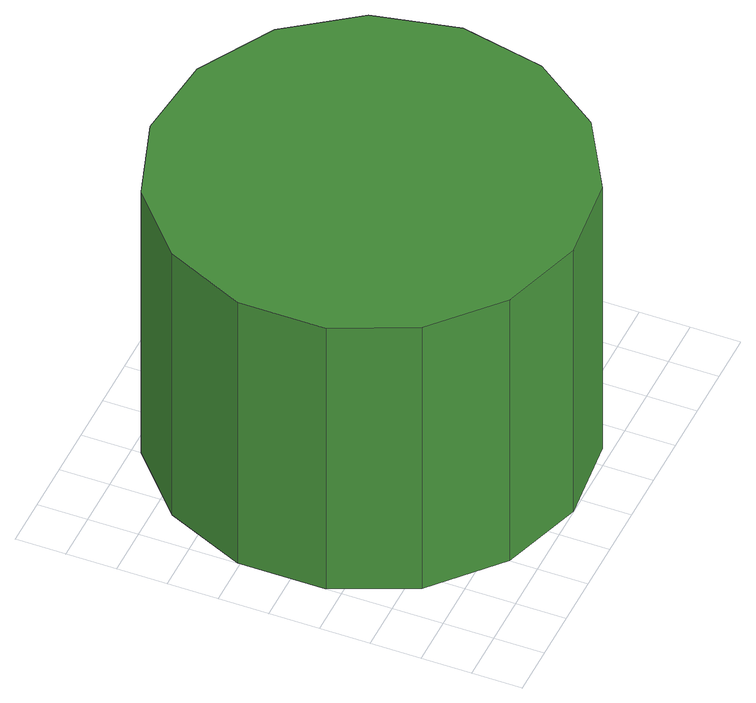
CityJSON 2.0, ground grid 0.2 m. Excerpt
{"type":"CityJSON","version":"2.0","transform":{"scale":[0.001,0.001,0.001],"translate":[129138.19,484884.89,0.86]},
"CityObjects":{
"tree1":{"type":"SolitaryVegetationObject","attributes":{"function":"something"},"geometry":[{"type":"MultiSurface","lod":"1","boundaries":[[[0,1,2,3,4,5,6,7,8,9,10,11,12,13,14]],[[15,16,17,18,19,20,21,22,23,24,25,26,27,28,29]],[[0,29,28,1]],[[1,28,27,2]],[[2,27,26,3]],[[3,26,25,4]],[[4,25,24,5]],[[5,24,23,6]],[[6,23,22,7]],[[7,22,21,8]],[[8,21,20,9]],[[9,20,19,10]],[[10,19,18,11]],[[11,18,17,12]],[[12,17,16,13]],[[13,16,15,14]],[[14,15,29,0]]]}]}
},
"vertices":[
[1663,837,1295],[1591,1179,1295],[1386,1461,1295],[1083,1636,1295],[736,1672,1295],[404,1565,1295],[144,1331,1295],[2,1012,1295],[2,663,1295],[144,343,1295],[404,110,1295],[736,2,1295],[1083,38,1295],[1386,213,1295],[1591,496,1295],[1591,496,5],[1386,213,5],[1083,38,5],[736,2,5],[404,110,5],[144,343,5],[2,663,5],[2,1012,5],[144,1331,5],[404,1565,5],[736,1672,5],[1083,1636,5],[1386,1461,5],[1591,1179,5],[1663,837,5]
]}
